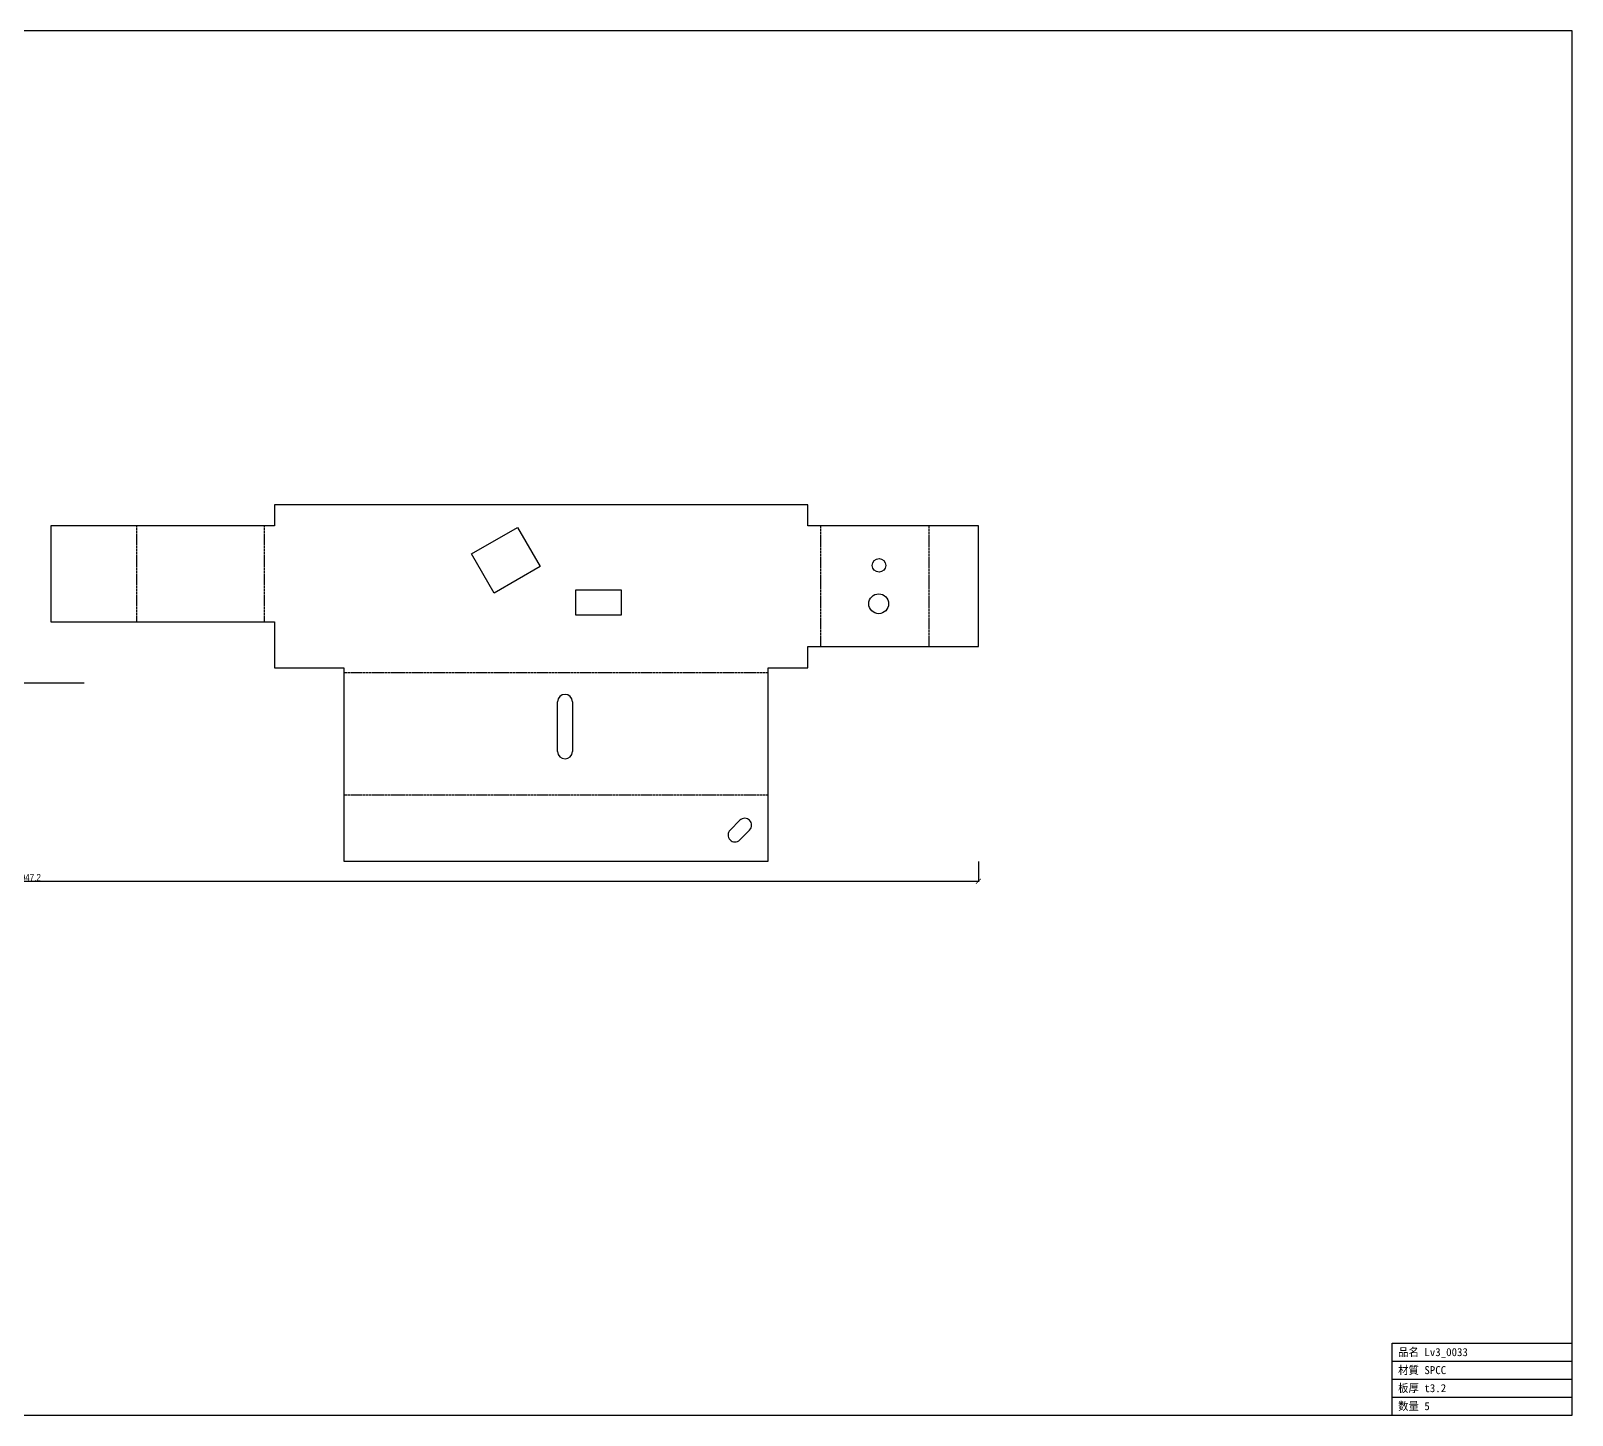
# Model space of a CAD drawing. Header units: millimetres. Extents: x -349 to 1132, y -373 to 318.
# Drawn here: x 362 to 1132, y -373 to 318 of the extents above; entities that cross this region are included whole.
import ezdxf

# ---------------------------------------------------------------- set-up
doc = ezdxf.new("R2010")
doc.units = ezdxf.units.MM
doc.linetypes.add('DASHED', pattern=[1.524, 1.27, -0.254])
for name, color, linetype in [('BEND', 7, 'Continuous'), ('CUT', 7, 'Continuous'), ('DIM', 7, 'Continuous'), ('FRAME', 7, 'Continuous'), ('MARK', 7, 'Continuous'), ('TEXT', 7, 'Continuous')]:
    doc.layers.add(name, color=color, linetype=linetype)
doc.styles.add('OpenSansCondensed-Light', font='OpenSansCondensed-Light.ttf')
doc.dimstyles.new('EZDXF', dxfattribs={"dimtxt": 0.25, "dimasz": 0.175, "dimexe": 0.375, "dimexo": 0.125, "dimgap": 0.1, "dimtad": 1, "dimlfac": 100, "dimzin": 12, "dimdsep": 46, "dimtxsty": 'OpenSansCondensed-Light', "dimblk": 'ARCHTICK', "dimcen": 2.5, "dimazin": 3, "dimtfac": 0.5, "dimtmove": 2, "dimatfit": 3})

# ---------------------------------------------------------------- blocks, each defined once
blk = doc.blocks.new('_ARCHTICK')
at = {"color": 0, "linetype": 'BYBLOCK', "const_width": 0.15}
blk.add_lwpolyline([(-0.5, -0.5), (0.5, 0.5)], dxfattribs=at)

msp = doc.modelspace()

# ---------------------------------------------------------------- linework, layer by layer
at = {"layer": 'BEND', "color": 1, "linetype": 'DASHED'}
for p, q in [((414.78, 22.96), (414.78, 70.86)), ((478.58, 22.96), (478.58, 70.86)), ((756.41, 70.81), (756.41, 10.6)), ((810.67, 70.81), (810.67, 10.6)), ((730.22, -2.51), (518.18, -2.51)), ((730.22, -63.76), (518.18, -63.76))]:
    msp.add_line(p, q, dxfattribs=at)
at = {"layer": 'CUT'}
for p, q in [((750.12, 81.41), (483.61, 81.41)), ((483.61, 81.41), (483.61, 70.86)), ((750.12, 70.81), (750.12, 81.41)), ((483.61, 70.86), (371.74, 70.86)), ((371.74, 70.86), (371.74, 22.96)), ((582.04, 56.88), (604.97, 70.11)), ((604.97, 70.11), (616.27, 50.54)), ((835.35, 70.81), (750.12, 70.81)), ((835.35, 10.6), (835.35, 70.81)), ((593.34, 37.3), (582.04, 56.88)), ((616.27, 50.54), (593.34, 37.3)), ((634.08, 26.18), (634.08, 38.9)), ((634.08, 38.9), (656.77, 38.9)), ((656.77, 38.9), (656.77, 26.18)), ((656.77, 26.18), (634.08, 26.18)), ((371.74, 22.96), (483.61, 22.96)), ((483.61, 22.96), (483.61, 0)), ((750.12, 0), (750.12, 10.6)), ((750.12, 10.6), (835.35, 10.6)), ((483.61, 0), (518.18, 0)), ((518.18, 0), (518.18, -96.66)), ((730.22, -96.66), (730.22, 0)), ((730.22, 0), (750.12, 0)), ((625.04, -41.85), (625.04, -17.03)), ((632.44, -17.03), (632.44, -41.85)), ((711.23, -81.11), (716.13, -76.21)), ((721.02, -81.1), (716.12, -86)), ((518.18, -96.66), (730.22, -96.66))]:
    msp.add_line(p, q, dxfattribs=at)
for centre, radius in [((785.69, 51.14), 3.39), ((785.53, 31.96), 4.96)]:
    msp.add_circle(centre, radius, dxfattribs=at)
for centre, radius, start, end in [((628.74, -17.03), 3.7, 0, 180), ((628.74, -41.85), 3.7, -180, 0), ((718.57, -78.66), 3.46, -45, 135), ((713.67, -83.56), 3.46, 135, -45)]:
    msp.add_arc(centre, radius, start, end, dxfattribs=at)
at = {"layer": 'FRAME'}
for p, q in [((1132.15, 318.21), (-348.67, 318.21)), ((1132.15, -373.46), (1132.15, 318.21)), ((1042.15, -373.46), (1042.15, -337.46)), ((1042.15, -337.46), (1132.15, -337.46)), ((1042.15, -346.46), (1132.15, -346.46)), ((1042.15, -355.46), (1132.15, -355.46)), ((1042.15, -364.46), (1132.15, -364.46)), ((-348.67, -373.46), (1132.15, -373.46))]:
    msp.add_line(p, q, dxfattribs=at)
at = {"layer": 'MARK'}
msp.add_line((335.03, -7.62), (388.45, -7.62), dxfattribs=at)

# ---------------------------------------------------------------- texts
at = {"layer": 'TEXT'}
for s, p in [('品名 Lv3_0033', (1045.15, -343.96)), ('材質 SPCC', (1045.15, -352.96)), ('板厚 t3.2', (1045.15, -361.96)), ('数量 5', (1045.15, -370.96))]:
    msp.add_text(s, height=4, dxfattribs=at).set_placement(p)

# ---------------------------------------------------------------- dimensions: what is measured, and where the dimension line sits
at = {"layer": 'DIM'}
msp.add_linear_dim(base=(-111.87, -106.66), p1=(-111.87, -96.66), p2=(835.35, -96.66), dimstyle='EZDXF', override={"dimtxt": 3.5, "dimasz": 2.5, "dimdec": 1, "dimlfac": 1}, dxfattribs=at).render()

doc.saveas('drawing.dxf')
